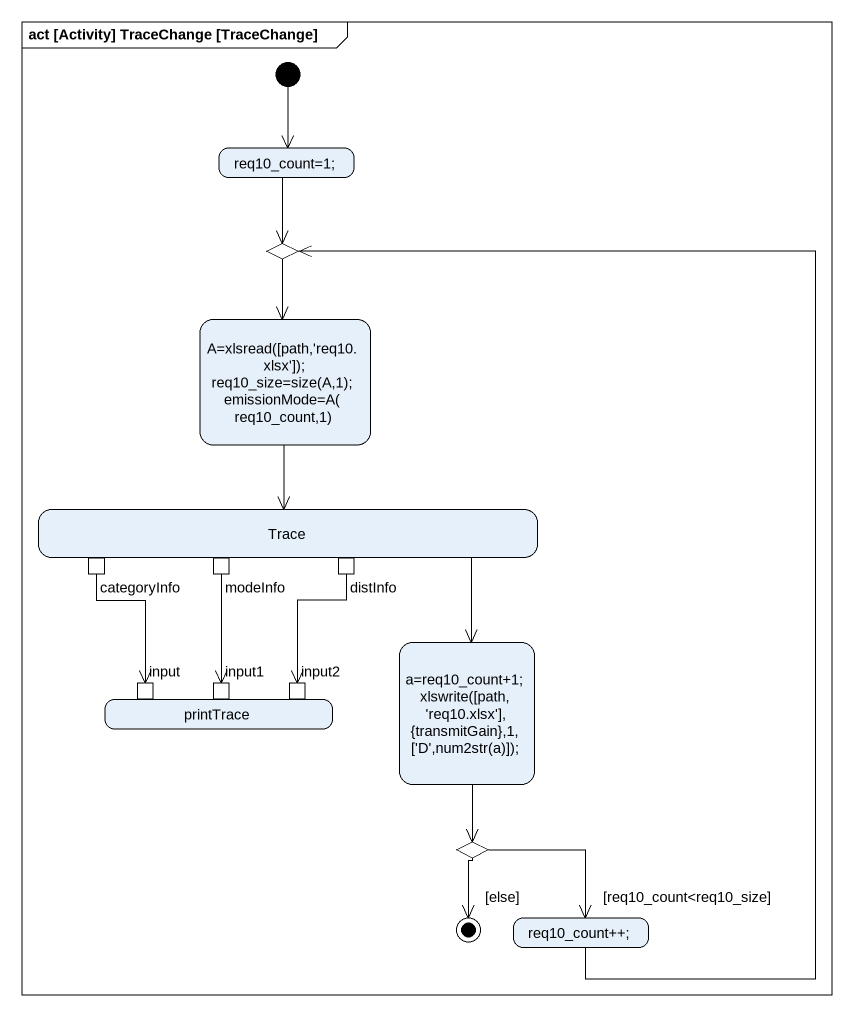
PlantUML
@startuml
mainframe act [Activity] TraceChange [TraceChange]
hide empty description
state "req10_count=1;" as req10_count_1
state choice1 <<choice>>
state "A=xlsread([path,'req10.xlsx']); req10_size=size(A,1); emissionMode=A(req10_count,1)" as A_xlsread_path_req10_xlsx
state Trace {
  state categoryInfo <<outputPin>>
  state modeInfo <<outputPin>>
  state distInfo <<outputPin>>
}
state "a=req10_count+1; xlswrite([path,'req10.xlsx'],{transmitGain},1,['D',num2str(a)]);" as a_req10_count_1_xlswrite
state printTrace {
  state input <<inputPin>>
  state input1 <<inputPin>>
  state input2 <<inputPin>>
}
state choice2 <<choice>>
state "req10_count++;" as req10_count
[*] --> req10_count_1
req10_count_1 --> choice1
choice1 --> A_xlsread_path_req10_xlsx
A_xlsread_path_req10_xlsx --> Trace
Trace --> a_req10_count_1_xlswrite
categoryInfo --> input
modeInfo --> input1
distInfo --> input2
a_req10_count_1_xlswrite --> choice2
choice2 --> req10_count : [req10_count<req10_size]
req10_count -up-> choice1
choice2 --> [*] : [else]
@enduml
